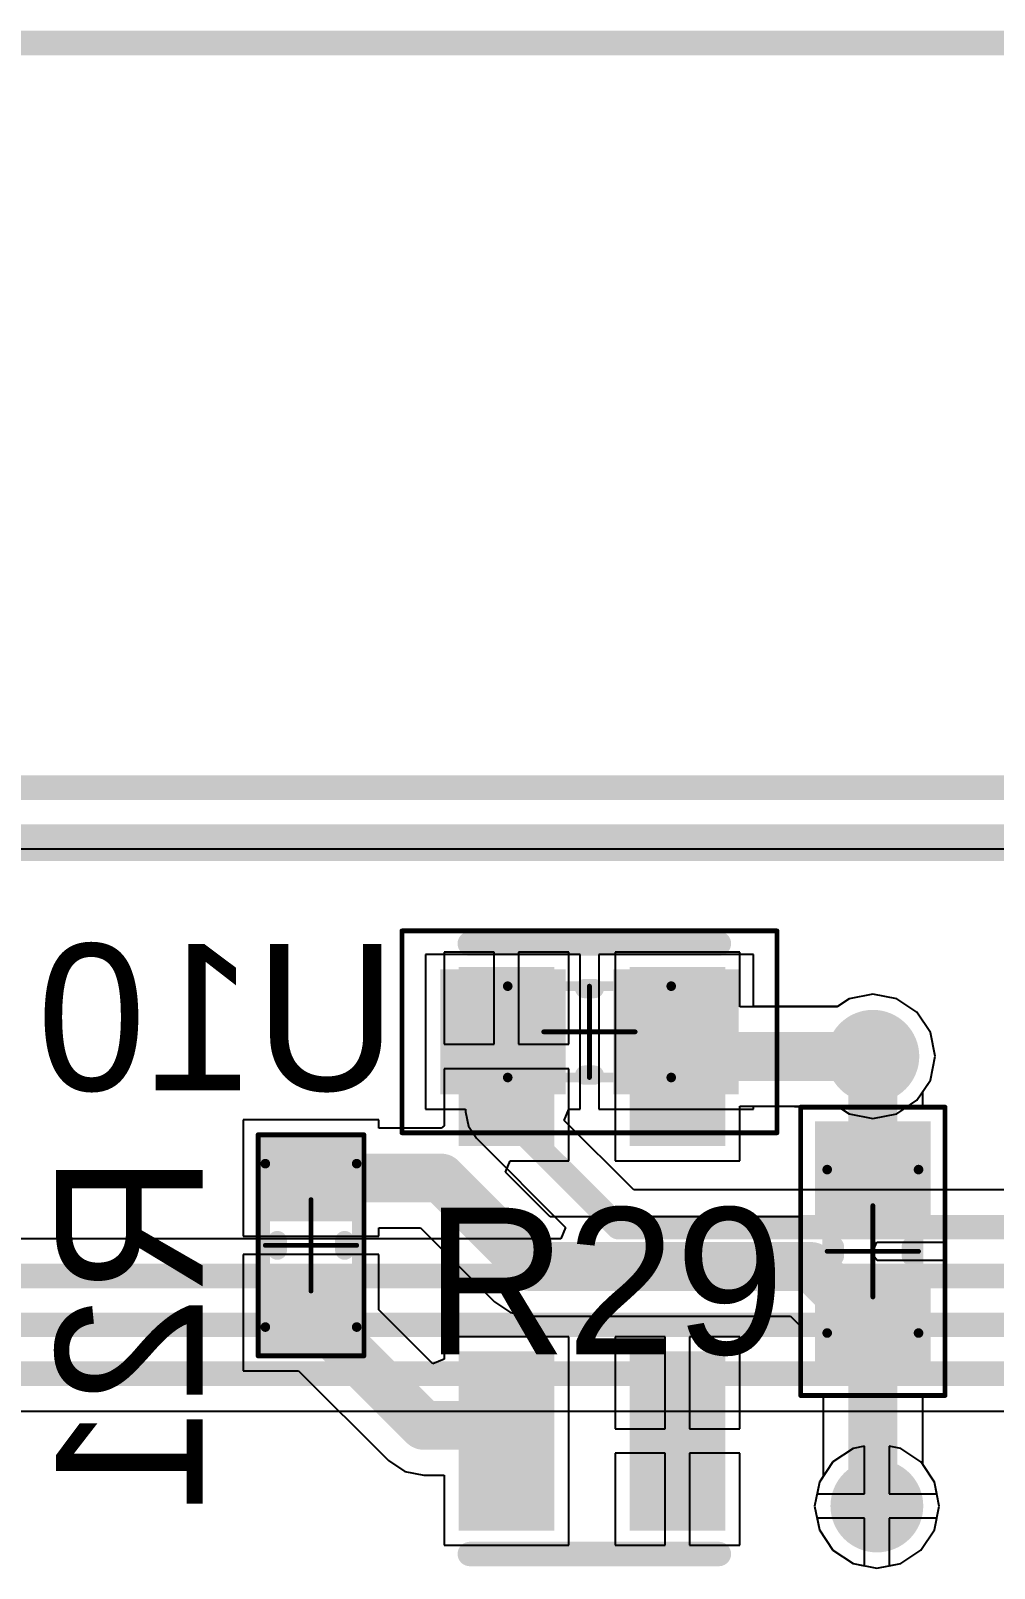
# Model space of a CAD drawing. Header units: millimetres. Extents: x 0 to 146, y 0 to 35.
# Drawn here: x 29.33 to 39.35, y 18.04 to 34.04 of the extents above; entities that cross this region are included whole.
import ezdxf

# ---------------------------------------------------------------- set-up
doc = ezdxf.new("R2010")
doc.units = ezdxf.units.MM
for name, color, linetype in [('BottomLayer', 5, 'Continuous'), ('BottomOverlay', 54, 'Continuous'), ('BottomPaste', 16, 'Continuous'), ('BottomSolder', 6, 'Continuous'), ('Mechanical1', 6, 'Continuous'), ('Mechanical13', 56, 'Continuous'), ('Mechanical15', 56, 'Continuous'), ('MultiLayer', 9, 'Continuous'), ('TopLayer', 1, 'Continuous'), ('TopOverlay', 2, 'Continuous'), ('TopPaste', 8, 'Continuous'), ('TopSolder', 216, 'Continuous'), ('ViaHoleLayer', 16, 'Continuous')]:
    doc.layers.add(name, color=color, linetype=linetype)

# ---------------------------------------------------------------- blocks, each defined once
blk = doc.blocks.new('QRE1113GR_B_9')
at = {"layer": 'BottomLayer'}
for points in [[(-2.82999942, 0.4939995199999999), (-1.17000274, 0.4939995199999999), (-2.82999942, 1.28400048), (-1.17000274, 1.28400048)], [(1.17000274, 0.4939995199999999), (2.82999942, 0.4939995199999999), (1.17000274, 1.28400048), (2.82999942, 1.28400048)], [(-2.82999942, -1.28400048), (-1.17000274, -1.28400048), (-2.82999942, -0.4939995199999999), (-1.17000274, -0.4939995199999999)], [(1.17000274, -1.28400048), (2.82999942, -1.28400048), (1.17000274, -0.4939995199999999), (2.82999942, -0.4939995199999999)]]:
    blk.add_solid(points, dxfattribs=at)
at = {"layer": 'BottomOverlay', "const_width": 0.254}
for points in [[(-3.175, -1.27), (-3.175, 1.3199999)], [(3.175, -1.27), (3.175, 1.3199999)], [(1.651, -2.032), (1.524, -2.032)]]:
    blk.add_lwpolyline(points, dxfattribs=at)
at = {"layer": 'BottomOverlay', "const_width": 0.127}
for points in [[(-3.2385, 1.3199999, 1), (-3.1115, 1.3199999, 1)], [(3.1115, 1.3199999, 1), (3.2385, 1.3199999, 1)], [(-3.2385, -1.27, 1), (-3.1115, -1.27, 1)], [(3.1115, -1.27, 1), (3.2385, -1.27, 1)], [(1.4605, -2.032, 1), (1.5875, -2.032, 1)], [(1.5875, -2.032, 1), (1.7145, -2.032, 1)]]:
    blk.add_lwpolyline(points, format="xyb", close=True, dxfattribs=at)
at = {"layer": 'BottomPaste'}
for points in [[(-2.82999942, 0.4939995199999999), (-1.17000274, 0.4939995199999999), (-2.82999942, 1.28400048), (-1.17000274, 1.28400048)], [(1.17000274, 0.4939995199999999), (2.82999942, 0.4939995199999999), (1.17000274, 1.28400048), (2.82999942, 1.28400048)], [(-2.82999942, -1.28400048), (-1.17000274, -1.28400048), (-2.82999942, -0.4939995199999999), (-1.17000274, -0.4939995199999999)], [(1.17000274, -1.28400048), (2.82999942, -1.28400048), (1.17000274, -0.4939995199999999), (2.82999942, -0.4939995199999999)]]:
    blk.add_solid(points, dxfattribs=at)
at = {"layer": 'BottomSolder'}
for points in [[(-2.93159942, 0.39239952), (-1.06840274, 0.39239952), (-2.93159942, 1.38560048), (-1.06840274, 1.38560048)], [(1.06840274, 0.39239952), (2.93159942, 0.39239952), (1.06840274, 1.38560048), (2.93159942, 1.38560048)], [(-2.93159942, -1.38560048), (-1.06840274, -1.38560048), (-2.93159942, -0.39239952), (-1.06840274, -0.39239952)], [(1.06840274, -1.38560048), (2.93159942, -1.38560048), (1.06840274, -0.39239952), (2.93159942, -0.39239952)]]:
    blk.add_solid(points, dxfattribs=at)
blk = doc.blocks.new('RESC0603_1608__M_34')
at = {"layer": 'Mechanical13', "const_width": 0.0999998}
for points in [[(0.8500008399999999, 0.47500032), (-0.8499983, 0.47500032)], [(-0.8499983, 0.47500032), (-0.8499983, -0.47499778)], [(0.8500008399999999, 0.47500032), (0.8500008399999999, -0.47499778)], [(0.8500008399999999, -0.47499778), (-0.8499983, -0.47499778)]]:
    blk.add_lwpolyline(points, dxfattribs=at)
at = {"layer": 'Mechanical13', "const_width": 0.0499999}
for points in [[(-0.8749969799999999, 0.47500032, 1), (-0.8249996199999998, 0.47500032, 1)], [(-0.8749969799999999, 0.47500032, 1), (-0.8249996199999998, 0.47500032, 1)], [(0.8250021599999999, 0.47500032, 1), (0.87499952, 0.47500032, 1)], [(0.8250021599999999, 0.47500032, 1), (0.87499952, 0.47500032, 1)], [(-0.8749969799999999, -0.47499778, 1), (-0.8249996199999998, -0.47499778, 1)], [(-0.8749969799999999, -0.47499778, 1), (-0.8249996199999998, -0.47499778, 1)], [(0.8250021599999999, -0.47499778, 1), (0.87499952, -0.47499778, 1)], [(0.8250021599999999, -0.47499778, 1), (0.87499952, -0.47499778, 1)]]:
    blk.add_lwpolyline(points, format="xyb", close=True, dxfattribs=at)
at = {"layer": 'Mechanical15', "const_width": 0.0499999}
for points in [[(1.95000118, 1.05000044), (-1.94999864, 1.05000044)], [(-1.94999864, 1.05000044), (-1.94999864, -1.0499979)], [(1.95000118, 1.05000044), (1.95000118, -1.0499979)], [(2.54e-06, 0.47500032), (2.54e-06, -0.47499778)], [(0.47500286, 2.54e-06), (-0.47499778, 2.54e-06)], [(1.95000118, -1.0499979), (-1.94999864, -1.0499979)]]:
    blk.add_lwpolyline(points, dxfattribs=at)
at = {"layer": 'Mechanical15', "const_width": 0.02499868}
for points in [[(-1.96249798, 1.05000044, 1), (-1.9374993, 1.05000044, 1)], [(-1.96249798, 1.05000044, 1), (-1.9374993, 1.05000044, 1)], [(1.93750184, 1.05000044, 1), (1.96250052, 1.05000044, 1)], [(1.93750184, 1.05000044, 1), (1.96250052, 1.05000044, 1)], [(-0.0124968, 0.47500032, 1), (0.01250188, 0.47500032, 1)], [(-0.48749712, 2.54e-06, 1), (-0.46249844, 2.54e-06, 1)], [(0.46250352, 2.54e-06, 1), (0.4875022, 2.54e-06, 1)], [(-0.0124968, -0.47499778, 1), (0.01250188, -0.47499778, 1)], [(-1.96249798, -1.0499979, 1), (-1.9374993, -1.0499979, 1)], [(-1.96249798, -1.0499979, 1), (-1.9374993, -1.0499979, 1)], [(1.93750184, -1.0499979, 1), (1.96250052, -1.0499979, 1)], [(1.93750184, -1.0499979, 1), (1.96250052, -1.0499979, 1)]]:
    blk.add_lwpolyline(points, format="xyb", close=True, dxfattribs=at)
at = {"layer": 'TopLayer'}
for points in [[(-0.3499993, -0.54999636), (-0.3499993, 0.55000144), (-1.4499971, -0.54999636), (-1.4499971, 0.55000144)], [(1.44999964, -0.54999636), (1.44999964, 0.55000144), (0.35000184, -0.54999636), (0.35000184, 0.55000144)]]:
    blk.add_solid(points, dxfattribs=at)
at = {"layer": 'TopOverlay', "const_width": 0.1999996}
for points in [[(0.0499999, 0.4500016399999999), (-0.0499999, 0.4500016399999999)], [(0.0499999, -0.4500016399999999), (-0.0499999, -0.4500016399999999)]]:
    blk.add_lwpolyline(points, dxfattribs=at)
at = {"layer": 'TopOverlay', "const_width": 0.0999998}
for points in [[(-0.0999998, 0.4500016399999999, 1), (0, 0.4500016399999999, 1)], [(0, 0.4500016399999999, 1), (0.0999998, 0.4500016399999999, 1)], [(-0.0999998, -0.4500016399999999, 1), (0, -0.4500016399999999, 1)], [(0, -0.4500016399999999, 1), (0.0999998, -0.4500016399999999, 1)]]:
    blk.add_lwpolyline(points, format="xyb", close=True, dxfattribs=at)
at = {"layer": 'TopPaste'}
for points in [[(-0.3499993, -0.54999636), (-0.3499993, 0.55000144), (-1.4499971, -0.54999636), (-1.4499971, 0.55000144)], [(1.44999964, -0.54999636), (1.44999964, 0.55000144), (0.35000184, -0.54999636), (0.35000184, 0.55000144)]]:
    blk.add_solid(points, dxfattribs=at)
at = {"layer": 'TopSolder'}
for points in [[(-0.2483993, -0.65159636), (-0.2483993, 0.65160144), (-1.5515971, -0.65159636), (-1.5515971, 0.65160144)], [(1.55159964, -0.65159636), (1.55159964, 0.65160144), (0.24840184, -0.65159636), (0.24840184, 0.65160144)]]:
    blk.add_solid(points, dxfattribs=at)
blk = doc.blocks.new('RESC0603_1608__N_B_41')
at = {"layer": 'BottomLayer'}
for points in [[(-1.2499975, 0.499999), (-1.2499975, -0.499999), (-0.3499993, 0.499999), (-0.3499993, -0.499999)], [(0.35000184, 0.499999), (0.35000184, -0.499999), (1.25000004, 0.499999), (1.25000004, -0.499999)]]:
    blk.add_solid(points, dxfattribs=at)
at = {"layer": 'BottomOverlay', "const_width": 0.1999996}
for points in [[(0.0499999, 0.3999992), (-0.0499999, 0.3999992)], [(0.0499999, -0.3999992), (-0.0499999, -0.3999992)]]:
    blk.add_lwpolyline(points, dxfattribs=at)
at = {"layer": 'BottomOverlay', "const_width": 0.0999998}
for points in [[(-0.0999998, 0.3999992, 1), (0, 0.3999992, 1)], [(0, 0.3999992, 1), (0.0999998, 0.3999992, 1)], [(-0.0999998, -0.3999992, 1), (0, -0.3999992, 1)], [(0, -0.3999992, 1), (0.0999998, -0.3999992, 1)]]:
    blk.add_lwpolyline(points, format="xyb", close=True, dxfattribs=at)
at = {"layer": 'BottomPaste'}
for points in [[(-1.2499975, 0.499999), (-1.2499975, -0.499999), (-0.3499993, 0.499999), (-0.3499993, -0.499999)], [(0.35000184, 0.499999), (0.35000184, -0.499999), (1.25000004, 0.499999), (1.25000004, -0.499999)]]:
    blk.add_solid(points, dxfattribs=at)
at = {"layer": 'BottomSolder'}
for points in [[(-1.3515975, 0.601599), (-1.3515975, -0.601599), (-0.2483993, 0.601599), (-0.2483993, -0.601599)], [(0.24840184, 0.601599), (0.24840184, -0.601599), (1.35160004, 0.601599), (1.35160004, -0.601599)]]:
    blk.add_solid(points, dxfattribs=at)
at = {"layer": 'Mechanical13', "const_width": 0.0999998}
for points in [[(0.8500008399999999, 0.47500032), (-0.8499983, 0.47500032)], [(-0.8499983, -0.47499778), (-0.8499983, 0.47500032)], [(0.8500008399999999, -0.47499778), (0.8500008399999999, 0.47500032)], [(0.8500008399999999, -0.47499778), (-0.8499983, -0.47499778)]]:
    blk.add_lwpolyline(points, dxfattribs=at)
at = {"layer": 'Mechanical13', "const_width": 0.0499999}
for points in [[(-0.8749969799999999, 0.47500032, 1), (-0.8249996199999998, 0.47500032, 1)], [(-0.8749969799999999, 0.47500032, 1), (-0.8249996199999998, 0.47500032, 1)], [(0.8250021599999999, 0.47500032, 1), (0.87499952, 0.47500032, 1)], [(0.8250021599999999, 0.47500032, 1), (0.87499952, 0.47500032, 1)], [(-0.8749969799999999, -0.47499778, 1), (-0.8249996199999998, -0.47499778, 1)], [(-0.8749969799999999, -0.47499778, 1), (-0.8249996199999998, -0.47499778, 1)], [(0.8250021599999999, -0.47499778, 1), (0.87499952, -0.47499778, 1)], [(0.8250021599999999, -0.47499778, 1), (0.87499952, -0.47499778, 1)]]:
    blk.add_lwpolyline(points, format="xyb", close=True, dxfattribs=at)
at = {"layer": 'Mechanical15', "const_width": 0.0499999}
for points in [[(1.50000208, 0.75000104), (-1.49999954, 0.75000104)], [(-1.49999954, -0.7499985), (-1.49999954, 0.75000104)], [(1.50000208, -0.7499985), (1.50000208, 0.75000104)], [(2.54e-06, -0.47499778), (2.54e-06, 0.47500032)], [(0.47500286, 0), (-0.47499778, 0)], [(1.50000208, -0.7499985), (-1.49999954, -0.7499985)]]:
    blk.add_lwpolyline(points, dxfattribs=at)
at = {"layer": 'Mechanical15', "const_width": 0.02499868}
for points in [[(-1.51249888, 0.75000104, 1), (-1.4875002, 0.75000104, 1)], [(-1.51249888, 0.75000104, 1), (-1.4875002, 0.75000104, 1)], [(1.48750274, 0.75000104, 1), (1.51250142, 0.75000104, 1)], [(1.48750274, 0.75000104, 1), (1.51250142, 0.75000104, 1)], [(-0.0124968, 0.47500032, 1), (0.01250188, 0.47500032, 1)], [(-0.48749712, 0, 1), (-0.46249844, 0, 1)], [(0.46250352, 0, 1), (0.4875022, 0, 1)], [(-0.0124968, -0.47499778, 1), (0.01250188, -0.47499778, 1)], [(-1.51249888, -0.7499985, 1), (-1.4875002, -0.7499985, 1)], [(-1.51249888, -0.7499985, 1), (-1.4875002, -0.7499985, 1)], [(1.48750274, -0.7499985, 1), (1.51250142, -0.7499985, 1)], [(1.48750274, -0.7499985, 1), (1.51250142, -0.7499985, 1)]]:
    blk.add_lwpolyline(points, format="xyb", close=True, dxfattribs=at)
blk = doc.blocks.new('RESC0603_1608__L_B_42')
at = {"layer": 'BottomLayer'}
for points in [[(-1.0499979, 0.44999656), (-1.0499979, -0.4500016399999999), (-0.3499993, 0.44999656), (-0.3499993, -0.4500016399999999)], [(0.35000184, 0.44999656), (0.35000184, -0.4500016399999999), (1.05000044, 0.44999656), (1.05000044, -0.4500016399999999)]]:
    blk.add_solid(points, dxfattribs=at)
at = {"layer": 'BottomOverlay', "const_width": 0.1999996}
for points in [[(-0.0499999, 0.35000184), (0.0499999, 0.35000184)], [(-0.0499999, -0.35000184), (0.0499999, -0.35000184)]]:
    blk.add_lwpolyline(points, dxfattribs=at)
at = {"layer": 'BottomOverlay', "const_width": 0.0999998}
for points in [[(-0.0999998, 0.35000184, 1), (0, 0.35000184, 1)], [(0, 0.35000184, 1), (0.0999998, 0.35000184, 1)], [(-0.0999998, -0.35000184, 1), (0, -0.35000184, 1)], [(0, -0.35000184, 1), (0.0999998, -0.35000184, 1)]]:
    blk.add_lwpolyline(points, format="xyb", close=True, dxfattribs=at)
at = {"layer": 'BottomPaste'}
for points in [[(-1.0499979, 0.44999656), (-1.0499979, -0.4500016399999999), (-0.3499993, 0.44999656), (-0.3499993, -0.4500016399999999)], [(0.35000184, 0.44999656), (0.35000184, -0.4500016399999999), (1.05000044, 0.44999656), (1.05000044, -0.4500016399999999)]]:
    blk.add_solid(points, dxfattribs=at)
at = {"layer": 'BottomSolder'}
for points in [[(-1.1515979, 0.55159656), (-1.1515979, -0.5516016399999999), (-0.2483993, 0.55159656), (-0.2483993, -0.5516016399999999)], [(0.24840184, 0.55159656), (0.24840184, -0.5516016399999999), (1.15160044, 0.55159656), (1.15160044, -0.5516016399999999)]]:
    blk.add_solid(points, dxfattribs=at)
at = {"layer": 'Mechanical13', "const_width": 0.0999998}
for points in [[(-0.8499983, 0.47499778), (-0.8499983, -0.47500286)], [(-0.8499983, 0.47499778), (0.8500008399999999, 0.47499778)], [(0.8500008399999999, 0.47499778), (0.8500008399999999, -0.47500286)], [(-0.8499983, -0.47500286), (0.8500008399999999, -0.47500286)]]:
    blk.add_lwpolyline(points, dxfattribs=at)
at = {"layer": 'Mechanical13', "const_width": 0.0499999}
for points in [[(-0.8749969799999999, 0.47499778, 1), (-0.8249996199999998, 0.47499778, 1)], [(-0.8749969799999999, 0.47499778, 1), (-0.8249996199999998, 0.47499778, 1)], [(0.8250021599999999, 0.47499778, 1), (0.87499952, 0.47499778, 1)], [(0.8250021599999999, 0.47499778, 1), (0.87499952, 0.47499778, 1)], [(-0.8749969799999999, -0.47500286, 1), (-0.8249996199999998, -0.47500286, 1)], [(-0.8749969799999999, -0.47500286, 1), (-0.8249996199999998, -0.47500286, 1)], [(0.8250021599999999, -0.47500286, 1), (0.87499952, -0.47500286, 1)], [(0.8250021599999999, -0.47500286, 1), (0.87499952, -0.47500286, 1)]]:
    blk.add_lwpolyline(points, format="xyb", close=True, dxfattribs=at)
at = {"layer": 'Mechanical15', "const_width": 0.0499999}
for points in [[(-1.1499977, 0.5499989), (-1.1499977, -0.55000144)], [(-1.1499977, 0.5499989), (1.15000024, 0.5499989)], [(2.54e-06, 0.47499778), (2.54e-06, -0.47500286)], [(1.15000024, 0.5499989), (1.15000024, -0.55000144)], [(-0.47499778, -2.54e-06), (0.47500032, -2.54e-06)], [(-1.1499977, -0.55000144), (1.15000024, -0.55000144)]]:
    blk.add_lwpolyline(points, dxfattribs=at)
at = {"layer": 'Mechanical15', "const_width": 0.02499868}
for points in [[(-1.16249704, 0.5499989, 1), (-1.13749836, 0.5499989, 1)], [(-1.16249704, 0.5499989, 1), (-1.13749836, 0.5499989, 1)], [(-0.0124968, 0.47499778, 1), (0.01250188, 0.47499778, 1)], [(1.1375009, 0.5499989, 1), (1.16249958, 0.5499989, 1)], [(1.1375009, 0.5499989, 1), (1.16249958, 0.5499989, 1)], [(-0.48749712, -2.54e-06, 1), (-0.46249844, -2.54e-06, 1)], [(0.46250098, -2.54e-06, 1), (0.4874996599999999, -2.54e-06, 1)], [(-0.0124968, -0.47500286, 1), (0.01250188, -0.47500286, 1)], [(-1.16249704, -0.55000144, 1), (-1.13749836, -0.55000144, 1)], [(-1.16249704, -0.55000144, 1), (-1.13749836, -0.55000144, 1)], [(1.1375009, -0.55000144, 1), (1.16249958, -0.55000144, 1)], [(1.1375009, -0.55000144, 1), (1.16249958, -0.55000144, 1)]]:
    blk.add_lwpolyline(points, format="xyb", close=True, dxfattribs=at)

msp = doc.modelspace()

# ---------------------------------------------------------------- linework, layer by layer
at = {"layer": 'BottomLayer'}
for p, q in [((2.03661264, 25.52737846), (138.56156184, 25.52737592)), ((34.14783366, 24.44968186), (33.62583318, 24.44968186)), ((33.62583318, 24.44968186), (33.62583318, 23.49268352)), ((34.14783366, 23.49268352), (34.14783366, 24.44968186)), ((34.92383414, 24.44968186), (34.40183365999999, 24.44968186)), ((34.40183365999999, 24.44968186), (34.40183365999999, 23.49268352)), ((34.92383414, 23.49268352), (34.92383414, 24.44968186)), ((36.70183414, 24.44968186), (35.40383317999999, 24.44968186)), ((35.40383317999999, 24.44968186), (35.40383317999999, 22.28168518)), ((36.70183414, 23.88363524), (36.70183414, 24.44968186)), ((38.08483365999999, 24.01582192), (37.83706936, 23.9665383)), ((38.33259796, 23.9665383), (38.08483365999999, 24.01582192)), ((37.71299544, 23.88363524), (36.70183414, 23.88363524)), ((37.83706936, 23.9665383), (37.71299544, 23.88363524)), ((38.54264326, 23.8261906), (38.33259796, 23.9665383)), ((38.68299096, 23.6161453), (38.54264326, 23.8261906)), ((38.73227458, 23.368381), (38.68299096, 23.6161453)), ((33.62583318, 23.49268352), (34.14783366, 23.49268352)), ((34.40183365999999, 23.49268352), (34.92383414, 23.49268352)), ((38.68299096, 23.1206167), (38.73227458, 23.368381)), ((34.27483366, 23.23868352), (33.62583318, 23.23868352)), ((33.62583318, 23.23868352), (33.62583318, 22.64405428)), ((34.92383414, 23.23868352), (34.27483366, 23.23868352)), ((34.92383414, 22.28168518), (34.92383414, 23.23868352)), ((38.60278538, 23.00058138), (38.68299096, 23.1206167)), ((38.60278538, 22.84338078), (38.60278538, 23.00058138)), ((36.70183414, 22.28168518), (36.70183414, 22.8477318)), ((36.70183414, 22.8477318), (37.20563552, 22.8477318)), ((37.20563552, 22.8477318), (37.33083466, 22.84337824)), ((37.33083466, 22.84337824), (37.33083466, 21.69933176)), ((38.83883265999999, 22.84338078), (38.60278538, 22.84338078)), ((38.83883265999999, 21.43538258), (38.83883265999999, 22.84338078)), ((32.9468353, 22.70538258), (31.53883709999999, 22.70538258)), ((31.53883709999999, 22.70538258), (31.53883709999999, 21.49738398)), ((32.9468353, 22.619335), (32.9468353, 22.70538258)), ((33.59571132, 22.619335), (32.9468353, 22.619335)), ((33.62583318, 22.64405428), (33.59571132, 22.619335)), ((34.26524008, 22.16435242), (34.31384298, 22.28168518)), ((34.31384298, 22.28168518), (34.92383414, 22.28168518)), ((35.40383317999999, 22.28168518), (36.70183414, 22.28168518)), ((34.73026074, 21.69933176), (34.26524008, 22.16435242)), ((37.33083466, 21.69933176), (34.73026074, 21.69933176)), ((31.53883709999999, 21.49738398), (32.9468353, 21.49738398)), ((32.9468353, 21.49738398), (32.9468353, 21.58343156)), ((32.9468353, 21.58343156), (33.38117021999999, 21.58343156)), ((33.38117021999999, 21.58343156), (34.14946942, 20.81513236)), ((38.07313442, 21.31423474), (38.12650236, 21.43538258)), ((38.12650236, 21.43538258), (38.83883265999999, 21.43538258)), ((32.9468353, 21.30538284), (31.53883709999999, 21.30538284)), ((31.53883709999999, 21.30538284), (31.53883709999999, 20.09738424)), ((32.9468353, 20.7298798), (32.9468353, 21.30538284)), ((38.12992882, 21.24338144), (38.07313442, 21.31423474)), ((38.83883265999999, 21.24338144), (38.12992882, 21.24338144)), ((38.83883265999999, 19.83538324), (38.83883265999999, 21.24338144)), ((34.14946942, 20.81513236), (34.31750565999999, 20.7028542)), ((33.50850042, 20.16821468), (32.9468353, 20.7298798)), ((34.31750565999999, 20.7028542), (34.5157171, 20.66342578)), ((34.5157171, 20.66342578), (34.5157298, 20.66342832)), ((34.5157298, 20.66342832), (37.22829231999999, 20.66342832)), ((37.22829231999999, 20.66342832), (37.33083466, 20.56088852)), ((37.33083466, 20.56088852), (37.33083466, 19.83538324)), ((34.92383414, 20.4496797), (33.62583318, 20.4496797)), ((33.62583318, 20.4496797), (33.62583318, 20.21681758)), ((34.92383414, 18.28168302), (34.92383414, 20.4496797)), ((35.92583366, 20.4496797), (35.40383317999999, 20.4496797)), ((35.40383317999999, 20.4496797), (35.40383317999999, 19.49268136)), ((35.92583366, 19.49268136), (35.92583366, 20.4496797)), ((36.70183414, 20.4496797), (36.17983366, 20.4496797)), ((36.17983366, 20.4496797), (36.17983366, 19.49268136)), ((36.70183414, 19.49268136), (36.70183414, 20.4496797)), ((33.62583318, 20.21681758), (33.50850042, 20.16821468)), ((31.53883709999999, 20.09738424), (32.11434014, 20.09738424)), ((32.11434014, 20.09738424), (33.04916682, 19.16255756)), ((37.33083466, 19.83538324), (37.56688193999999, 19.83538324)), ((37.56688193999999, 19.83538324), (37.56688193999999, 18.9953646)), ((38.60278538, 19.12008622), (38.60278538, 19.83538324)), ((38.60278538, 19.83538324), (38.83883265999999, 19.83538324)), ((35.40383317999999, 19.49268136), (35.92583366, 19.49268136)), ((36.17983366, 19.49268136), (36.70183414, 19.49268136)), ((35.92583366, 19.23868136), (35.40383317999999, 19.23868136)), ((35.40383317999999, 19.23868136), (35.40383317999999, 18.28168302)), ((35.92583366, 18.28168302), (35.92583366, 19.23868136)), ((36.70183414, 19.23868136), (36.17983366, 19.23868136)), ((36.17983366, 19.23868136), (36.17983366, 18.28168302)), ((36.70183414, 18.28168302), (36.70183414, 19.23868136)), ((33.04916682, 19.16255756), (33.21720052, 19.0502794)), ((33.21720052, 19.0502794), (33.4154145, 19.01085352)), ((38.72465966, 18.93768882), (38.60278538, 19.12008622)), ((33.4154145, 19.01085352), (33.62583318, 19.01085352)), ((33.62583318, 19.01085352), (33.62583318, 18.28168302)), ((37.52834506, 18.93768882), (37.47906144, 18.68992452)), ((37.56688193999999, 18.9953646), (37.52834506, 18.93768882)), ((38.77394328, 18.68992452), (38.72465966, 18.93768882)), ((37.47906144, 18.68992452), (37.52834506, 18.44216022)), ((38.72465966, 18.44216022), (38.77394328, 18.68992452)), ((37.52834506, 18.44216022), (37.66869276, 18.23211492)), ((38.58431195999999, 18.23211492), (38.72465966, 18.44216022)), ((33.62583318, 18.28168302), (34.92383414, 18.28168302)), ((35.40383317999999, 18.28168302), (35.92583366, 18.28168302)), ((36.17983366, 18.28168302), (36.70183414, 18.28168302)), ((37.66869276, 18.23211492), (37.87873806, 18.09176722)), ((37.87873806, 18.09176722), (38.12650236, 18.0424836)), ((38.12650236, 18.0424836), (38.37426666, 18.09176722)), ((38.37426666, 18.09176722), (38.58431195999999, 18.23211492))]:
    msp.add_line(p, q, dxfattribs=at)
for points, const_width in [([(37.89433365999999, 23.368381, 1), (38.27533366, 23.368381, 1)], 0.3809999999999999), ([(35.92583366, 23.36568352, 1), (36.17983366, 23.36568352, 1)], 0.254), ([(37.95513618, 23.36568352, 1), (38.20913618, 23.36568352, 1)], 0.254), ([(37.95513618, 23.36568352, 1), (38.20913618, 23.36568352, 1)], 0.254), ([(37.95783366, 23.368381, 1), (38.21183366, 23.368381, 1)], 0.254), ([(37.95783366, 23.368381, 1), (38.21183366, 23.368381, 1)], 0.254), ([(37.95783366, 22.13938168, 1), (38.21183366, 22.13938168, 1)], 0.254), ([(32.1158362, 22.10138328, 1), (32.36983619999999, 22.10138328, 1)], 0.254), ([(33.46871385999999, 22.10138328, 1), (33.72271386, 22.10138328, 1)], 0.254), ([(33.46871385999999, 22.10138328, 1), (33.72271386, 22.10138328, 1)], 0.254), ([(34.3887171, 21.18138004, 1), (34.6427171, 21.18138004, 1)], 0.254), ([(34.3887171, 21.18138004, 1), (34.6427171, 21.18138004, 1)], 0.254), ([(37.31583596, 21.18138004, 1), (37.56983596, 21.18138004, 1)], 0.254), ([(37.31583596, 21.18138004, 1), (37.56983596, 21.18138004, 1)], 0.254), ([(32.1158362, 20.70138354, 1), (32.36983619999999, 20.70138354, 1)], 0.254), ([(32.215836, 20.70138354, 1), (32.469836, 20.70138354, 1)], 0.254), ([(32.215836, 20.70138354, 1), (32.469836, 20.70138354, 1)], 0.254), ([(37.71183212, 20.78538388, 1), (37.96583212, 20.78538388, 1)], 0.254), ([(32.31183784, 20.6053817, 1), (32.56583783999999, 20.6053817, 1)], 0.254), ([(32.31183784, 20.6053817, 1), (32.56583783999999, 20.6053817, 1)], 0.254), ([(37.95783366, 20.53938234, 1), (38.21183366, 20.53938234, 1)], 0.254), ([(32.31183784, 20.5053819, 1), (32.56583783999999, 20.5053819, 1)], 0.254), ([(32.31183784, 20.5053819, 1), (32.56583783999999, 20.5053819, 1)], 0.254), ([(33.2884145, 19.52880524, 1), (33.54241449999999, 19.52880524, 1)], 0.254), ([(33.2884145, 19.52880524, 1), (33.54241449999999, 19.52880524, 1)], 0.254), ([(34.00683318, 19.52880524, 1), (34.26083318, 19.52880524, 1)], 0.254), ([(34.00683318, 19.52880524, 1), (34.26083318, 19.52880524, 1)], 0.254), ([(34.14783366, 19.38780476, 1), (34.40183365999999, 19.38780476, 1)], 0.254), ([(34.14783366, 19.38780476, 1), (34.40183365999999, 19.38780476, 1)], 0.254), ([(34.14783366, 19.36568136, 1), (34.40183365999999, 19.36568136, 1)], 0.254), ([(37.93600236, 18.68992452, 1), (38.31700236, 18.68992452, 1)], 0.3809999999999999), ([(37.95783366, 18.73159322, 1), (38.21183366, 18.73159322, 1)], 0.254), ([(37.95783366, 18.73159322, 1), (38.21183366, 18.73159322, 1)], 0.254), ([(37.99950236, 18.68992452, 1), (38.25350236, 18.68992452, 1)], 0.254)]:
    msp.add_lwpolyline(points, format="xyb", close=True, dxfattribs=dict(at, const_width=const_width))
at = {"layer": 'BottomLayer', "const_width": 0.508}
for points in [[(36.05283366, 23.36568352), (38.08213618, 23.36568352)], [(38.08213618, 23.36568352), (38.08483365999999, 23.368381)], [(38.08483365999999, 22.13938168), (38.08483365999999, 23.368381)], [(32.2428362, 22.10138328), (33.59571386, 22.10138328)], [(33.59571386, 22.10138328), (34.5157171, 21.18138004)], [(34.5157171, 21.18138004), (37.44283596, 21.18138004)], [(37.44283596, 21.18138004), (37.83883212, 20.78538388)], [(32.2428362, 20.70138354), (32.342836, 20.70138354)], [(32.342836, 20.70138354), (32.43883784, 20.6053817)], [(32.43883784, 20.5053819), (32.43883784, 20.6053817)], [(38.08483365999999, 18.73159322), (38.08483365999999, 20.53938234)], [(32.43883784, 20.5053819), (33.4154145, 19.52880524)], [(33.4154145, 19.52880524), (34.13383318, 19.52880524)], [(34.13383318, 19.52880524), (34.27483366, 19.38780476)], [(34.27483366, 19.36568136), (34.27483366, 19.38780476)], [(38.08483365999999, 18.73159322), (38.12650236, 18.68992452)]]:
    msp.add_lwpolyline(points, dxfattribs=at)
at = {"layer": 'BottomOverlay', "const_width": 0.254}
msp.add_lwpolyline([(2.032, 25.654), (138.557, 25.654)], dxfattribs=at)
at = {"layer": 'BottomSolder', "const_width": 0.4826}
for points in [[(37.84353366, 23.368381, 1), (38.32613366, 23.368381, 1)], [(37.88520236, 18.68992452, 1), (38.36780236, 18.68992452, 1)]]:
    msp.add_lwpolyline(points, format="xyb", close=True, dxfattribs=at)
at = {"layer": 'Mechanical1', "const_width": 0.254}
msp.add_lwpolyline([(2.032381, 26.162381), (138.5616101, 26.162381)], dxfattribs=at)
at = {"layer": 'MultiLayer', "const_width": 0.3809999999999999}
for points in [[(37.89433365999999, 23.368381, 1), (38.27533366, 23.368381, 1)], [(37.93600236, 18.68992452, 1), (38.31700236, 18.68992452, 1)]]:
    msp.add_lwpolyline(points, format="xyb", close=True, dxfattribs=at)
at = {"layer": 'TopLayer'}
for p, q in [((2.03661264, 25.52738354), (138.56161264, 25.52737338)), ((35.04205081999999, 24.4263799), (33.43405301999999, 24.4263799)), ((33.43405301999999, 24.4263799), (33.43405301999999, 22.8183821)), ((35.04205081999999, 22.8183821), (35.04205081999999, 24.4263799)), ((36.84204976, 24.4263799), (35.23405196, 24.4263799)), ((35.23405196, 24.4263799), (35.23405196, 22.8183821)), ((36.84204976, 23.88633272), (36.84204976, 24.4263799)), ((38.08483365999999, 24.01582192), (37.83706936, 23.9665383)), ((38.33259796, 23.9665383), (38.08483365999999, 24.01582192)), ((37.71703403999999, 23.88633272), (36.84204976, 23.88633272)), ((37.83706936, 23.9665383), (37.71703403999999, 23.88633272)), ((38.54264326, 23.8261906), (38.33259796, 23.9665383)), ((38.68299096, 23.6161453), (38.54264326, 23.8261906)), ((38.73227458, 23.368381), (38.68299096, 23.6161453)), ((38.68299096, 23.1206167), (38.73227458, 23.368381)), ((38.54264326, 22.9105714), (38.68299096, 23.1206167)), ((38.33259796, 22.7702237), (38.54264326, 22.9105714)), ((33.43405301999999, 22.8183821), (33.84958686, 22.8183821)), ((33.84958686, 22.8183821), (33.84958686, 22.78993918)), ((33.84958686, 22.78993918), (33.87915754, 22.6412806)), ((34.87631328, 22.70104934), (34.92491618, 22.8183821)), ((34.92491618, 22.8183821), (35.04205081999999, 22.8183821)), ((35.23405196, 22.8183821), (36.84204976, 22.8183821)), ((36.84204976, 22.8183821), (36.84204976, 22.85042928)), ((36.84204976, 22.85042928), (37.71703403999999, 22.85042928)), ((37.71703403999999, 22.85042928), (37.83706936, 22.7702237)), ((37.83706936, 22.7702237), (38.08483365999999, 22.72094008)), ((38.08483365999999, 22.72094008), (38.33259796, 22.7702237)), ((33.87915754, 22.6412806), (33.96336616, 22.51525342)), ((35.59851656, 21.97884606), (34.87631328, 22.70104934)), ((33.96336616, 22.51525342), (34.89044076, 21.58817882)), ((44.36683786, 21.97884606), (35.59851656, 21.97884606)), ((34.84183786, 21.47084606), (26.10292722, 21.47084606)), ((34.89044076, 21.58817882), (34.84183786, 21.47084606)), ((6.8626101, 19.67791594), (54.45370363999999, 19.67791594)), ((37.87873806, 19.28808182), (37.66869276, 19.14773412)), ((37.99950236, 19.3121026), (37.87873806, 19.28808182)), ((37.99950236, 18.81692452), (37.99950236, 19.3121026)), ((38.37426666, 19.28808182), (38.25350236, 19.3121026)), ((38.25350236, 19.3121026), (38.25350236, 18.81692452)), ((38.58431195999999, 19.14773412), (38.37426666, 19.28808182)), ((37.66869276, 19.14773412), (37.52834506, 18.93768882)), ((38.72465966, 18.93768882), (38.58431195999999, 19.14773412)), ((37.52834506, 18.93768882), (37.50432428, 18.81692452)), ((38.74868043999999, 18.81692452), (38.72465966, 18.93768882)), ((37.50432428, 18.81692452), (37.99950236, 18.81692452)), ((38.25350236, 18.81692452), (38.74868043999999, 18.81692452)), ((37.99950236, 18.56292452), (37.50432428, 18.56292452)), ((37.50432428, 18.56292452), (37.52834506, 18.44216022)), ((37.99950236, 18.06774644), (37.99950236, 18.56292452)), ((38.74868043999999, 18.56292452), (38.25350236, 18.56292452)), ((38.25350236, 18.56292452), (38.25350236, 18.06774644)), ((38.72465966, 18.44216022), (38.74868043999999, 18.56292452)), ((37.52834506, 18.44216022), (37.66869276, 18.23211492)), ((38.58431195999999, 18.23211492), (38.72465966, 18.44216022)), ((37.66869276, 18.23211492), (37.87873806, 18.09176722)), ((37.87873806, 18.09176722), (37.99950236, 18.06774644)), ((38.25350236, 18.06774644), (38.37426666, 18.09176722)), ((38.37426666, 18.09176722), (38.58431195999999, 18.23211492))]:
    msp.add_line(p, q, dxfattribs=at)
for points, const_width in [([(36.03805086, 23.622381), (36.29205086, 23.368381)], 0.508), ([(34.23805192, 22.78993918), (34.23805192, 23.622381)], 0.254), ([(36.29205086, 23.368381), (38.08483365999999, 23.368381)], 0.508), ([(34.23805192, 22.78993918), (35.4376101, 21.590381)], 0.254), ([(35.4376101, 21.590381), (57.52177218, 21.590381)], 0.254), ([(25.94202076, 21.082381), (55.1226101, 21.082381)], 0.254), ([(16.15540076, 20.574381), (54.91219142, 20.574381)], 0.254), ([(6.8626101, 20.066381), (54.61461009999999, 20.066381)], 0.254)]:
    msp.add_lwpolyline(points, dxfattribs=dict(at, const_width=const_width))
for points, const_width in [([(35.91105086, 23.622381, 1), (36.16505085999999, 23.622381, 1)], 0.254), ([(34.17455192, 23.622381, 1), (34.30155192, 23.622381, 1)], 0.127), ([(37.89433365999999, 23.368381, 1), (38.27533366, 23.368381, 1)], 0.3809999999999999), ([(36.16505085999999, 23.368381, 1), (36.41905086, 23.368381, 1)], 0.254), ([(36.16505085999999, 23.368381, 1), (36.41905086, 23.368381, 1)], 0.254), ([(37.95783366, 23.368381, 1), (38.21183366, 23.368381, 1)], 0.254), ([(34.17455192, 22.78993918, 1), (34.30155192, 22.78993918, 1)], 0.127), ([(34.17455192, 22.78993918, 1), (34.30155192, 22.78993918, 1)], 0.127), ([(35.3741101, 21.590381, 1), (35.5011101, 21.590381, 1)], 0.127), ([(35.3741101, 21.590381, 1), (35.5011101, 21.590381, 1)], 0.127), ([(37.93600236, 18.68992452, 1), (38.31700236, 18.68992452, 1)], 0.3809999999999999)]:
    msp.add_lwpolyline(points, format="xyb", close=True, dxfattribs=dict(at, const_width=const_width))
at = {"layer": 'TopOverlay', "const_width": 0.254}
for points in [[(0.0042291, 33.909), (65.42362328, 33.909)], [(2.032, 25.527), (138.557, 25.527)]]:
    msp.add_lwpolyline(points, dxfattribs=at)
at = {"layer": 'TopSolder', "const_width": 0.4826}
for points in [[(37.84353366, 23.368381, 1), (38.32613366, 23.368381, 1)], [(37.88520236, 18.68992452, 1), (38.36780236, 18.68992452, 1)]]:
    msp.add_lwpolyline(points, format="xyb", close=True, dxfattribs=at)
at = {"layer": 'ViaHoleLayer', "const_width": 0.254}
for points in [[(37.95783366, 23.368381, 1), (38.21183366, 23.368381, 1)], [(37.99950236, 18.68992452, 1), (38.25350236, 18.68992452, 1)]]:
    msp.add_lwpolyline(points, format="xyb", close=True, dxfattribs=at)

# ---------------------------------------------------------------- block references
for name, p, rotation in [('QRE1113GR_B_9', (35.16383365999999, 21.36568244), 270), ('RESC0603_1608__M_34', (35.13805266, 23.62238354), 180), ('RESC0603_1608__N_B_41', (38.08483365999999, 21.33938328), 270), ('RESC0603_1608__L_B_42', (32.24283366, 21.40138214), 90)]:
    msp.add_blockref(name, p, dxfattribs=dict(rotation=rotation))

# ---------------------------------------------------------------- texts
at = {"layer": 'BottomOverlay', "text_generation_flag": 2}
msp.add_text('U10', height=1.524, dxfattribs=at).set_placement((33.13183366, 23.0124))
msp.add_text('R21', height=1.524, rotation=90, dxfattribs=at).set_placement((31.115, 22.352))
at = {"layer": 'TopOverlay'}
msp.add_text('R29', height=1.524, dxfattribs=at).set_placement((33.4264, 20.2692))

doc.saveas('drawing.dxf')
